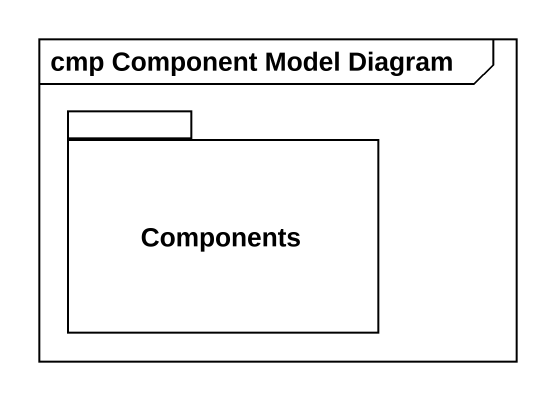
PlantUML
@startuml
mainframe cmp Component Model Diagram
package Components {
}
@enduml
